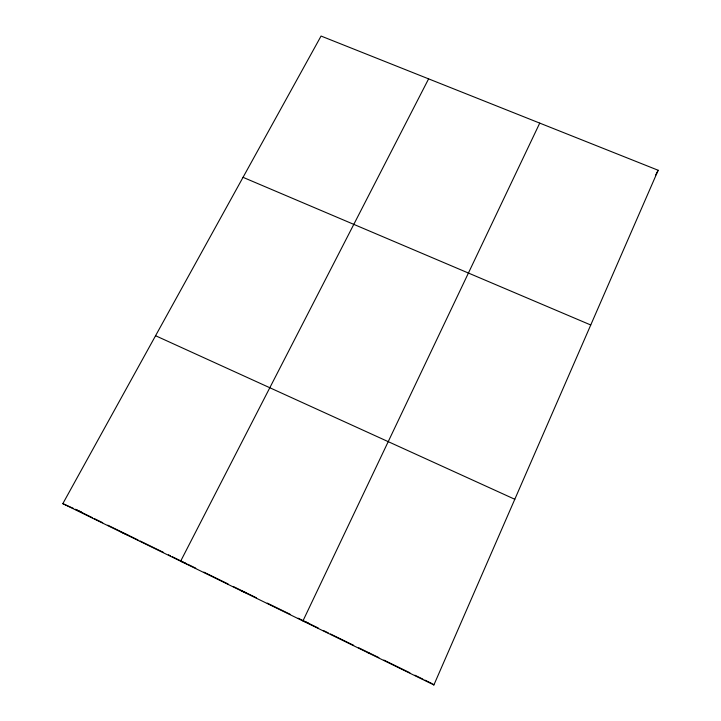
<?xml version="1.0" encoding="UTF-8"?>
<svg xmlns="http://www.w3.org/2000/svg" width="721" height="721" viewBox="0 0 721 721"><rect width="100%" height="100%" fill="white"/><g stroke="black" fill="none" stroke-linecap="round" stroke-linejoin="round"><path stroke-width="1.08" d="M433.889 684.95L658.174 170.264L321.061 36.05L62.826 503.655L433.889 684.95L432.852 684.004M539.732 123.111L302.928 620.961L308.092 622.782M428.607 78.868L180.638 561.208L186.649 563.777L172.481 556.801M655.713 174.924L658.174 170.264M367.755 652.64L368.882 652.748M241.202 590.805L246.348 592.887M243.04 177.33L590.742 324.991M121.191 532.17L129.023 535.613M62.826 503.655L73.38 508.386M81.491 512.027L75.408 509.296L92.594 517.768M155.565 335.725L514.794 499.274M94.613 518.76L102.706 522.707M107.762 525.176L127.978 535.063M130.005 536.045L138.09 540.002M140.117 540.984L163.379 552.349M168.435 554.819L170.453 555.81M187.649 564.21L195.742 568.166M203.845 572.123L228.133 583.983M233.189 586.461L256.315 597.754M267.275 603.107L290.184 614.301M298.161 618.194L305.136 621.601M306.128 622.088L318.276 628.027M323.332 630.496L328.397 632.966M330.425 633.957L353.705 645.331M358.761 647.8L378.876 657.633M383.878 660.075L409.861 672.765M414.863 675.207L422.857 679.119M424.858 680.092L431.852 683.508"/></g></svg>
